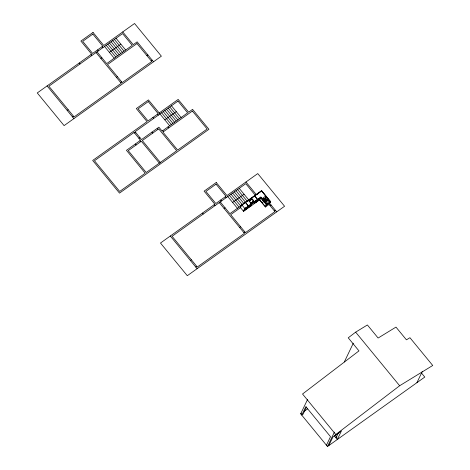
<?xml version="1.0" encoding="UTF-8"?>
<svg xmlns="http://www.w3.org/2000/svg" width="470" height="470" viewBox="0 0 470 470"><rect width="100%" height="100%" fill="white"/><g stroke="black" fill="none" stroke-linecap="round" stroke-linejoin="round"><path stroke-width="0.7" d="M263.647 199.074L263.823 198.645M265.133 197.776L265.256 198.317L265.803 198.27M265.192 198.117L265.75 197.694M265.356 199.433L265.333 199.803M265.433 199.468L265.415 199.774M265.82 198.134L265.767 197.817M265.574 201.095L265.632 201.436M266.085 199.656L265.991 199.991M266.337 201.489L266.214 200.949L265.673 200.996M266.96 200.226L267.142 199.903M267.747 200.285L267.101 200.343M267.829 200.191L267.595 200.555M270.462 201.424L269.034 204.403L274.932 211.594L245.452 232.638L230.7 214.667L240.528 207.652L241.956 204.673L261.608 190.644L270.673 201.689L266.66 204.75L260.727 197.541L259.511 199.909L259.293 199.644L265.503 206.824M261.584 190.867L270.397 202.088L270.544 201.783L261.584 190.867L241.809 204.979M245.516 202.535L248.36 206.001L245.516 202.535L255.445 195.45L245.787 183.682L172.091 236.292L197.306 267.007L244.471 233.337L219.255 202.623M240.528 207.652L243.372 211.118L243.854 211.083L247.061 208.792L248.119 206.23L259.029 198.446M243.442 210.965L244.8 208.48M243.854 211.083L244.071 210.63M244.147 210.478L247.537 207.446M243.965 210.495L244.036 210.349M244.271 209.861L244.329 209.738M260.85 197.024L244.758 208.568L245.07 208.715L243.548 211.095M249.135 201.031L250.857 203.122L253.8 201.013L252.084 198.922L249.035 201.242L251.985 199.139L253.7 201.231L250.751 203.334L253.7 201.231M249.194 201.037L250.892 203.005M247.772 206.959L248.119 206.23M244.711 210.061L247.044 208.392L247.261 208.651L248.366 206.342M252.108 198.922L253.741 201.007M254.734 195.896L257.531 199.45L254.734 195.896L261.479 191.079M247.261 208.651L254.464 203.51L255.574 201.201M254.358 203.381L255.721 200.808M261.608 190.644L261.567 191.079L261.714 190.773M254.664 203.369L256.232 202.247L257.396 200.003M256.215 201.841L256.432 202.106L257.536 199.797M259.493 199.503L265.427 206.976L269.034 204.403M259.681 199.198L260.509 197.465M260.539 198.035L259.704 199.768L256.432 202.106M266.66 204.75L260.803 197.471L266.449 204.321M261.067 197.283L244.976 208.833M263.793 199.95L264.939 201.095L263.923 199.856M263.5 200.984L262.524 203.199M266.249 204.462L266.666 204.391M266.508 204.197L265.339 206.63M265.427 206.976L266.754 204.209M421.555 373.11L424.792 377.058L327.508 446.5L300.683 413.823L307.58 399.43M306.516 406.991L303.068 414.193L301.758 415.128L305.835 406.62L330.516 436.683L326.438 445.196M344.328 361.941L353.311 343.194M327.508 446.5L334.405 432.112M328.818 445.566L332.901 437.053L341.414 430.972L337.337 439.485L334.205 435.672M338.441 432.747L335.997 437.852L336.978 437.153L335.192 434.973M416.931 382.668L422.26 371.547M264.487 199.139L263.764 199.204M265.644 198.305L265.838 197.976M265.844 198.258L265.838 197.829M265.679 199.204L265.386 199.691M265.679 200.061L266.085 199.568L265.38 199.409M266.067 199.92L266.137 199.462M265.626 201.007L265.679 201.507M265.691 201.054L265.744 201.571M266.983 200.126L267.342 199.832M267.806 200.396L267.448 200.69M264.275 199.292L264.475 198.834M264.434 199.227L263.846 199.28M266.026 199.803L265.632 199.897M265.597 201.066L265.903 200.86M267.195 199.967L267.072 200.402M355.655 332.149L348.235 337.818L358.968 350.89L302.533 394.007L335.797 434.527L399.653 385.741L432.735 365.478L409.934 337.701L406.438 339.845L395.975 327.102L378.121 338.036L367.393 324.964L355.655 332.149L399.653 385.741M100.874 58.421L101.855 57.722M109.392 52.34L120.855 44.157M67.21 110.438L68.191 109.733M116.431 77.374L117.418 76.669M146.893 55.63L147.88 54.925M72.574 116.971L73.555 116.272M120.725 82.603L121.707 81.898M151.187 60.853L152.168 60.154M159.171 112.982L178.171 99.423L188.635 112.165L192.565 109.357L208.927 129.291L119.503 193.123L92.678 160.446L147.051 121.636L136.323 108.564L148.444 99.91L169.635 125.725M134.637 133.086L135.619 132.387M138.932 138.315L139.913 137.616M164.805 119.844L176.268 111.66M224.084 208.504L225.065 207.805M232.597 202.429L244.065 194.245M245.563 202.447L241.956 205.014L245.017 208.739M258.67 193.141L256.426 194.745L245.963 182.002M244.717 208.662L246.515 207.376M260.803 197.471L244.729 209.262L247.937 206.97M247.649 207.576L244.435 209.867L247.831 206.841M244.429 210.055L247.479 207.57M249.106 206.923L250.134 206.189M251.679 205.084L250.651 205.819L250.863 206.083L251.92 203.516M258.271 200.379L256.021 201.983L256.232 202.247M243.372 211.118L247.249 208.051M248.125 207.722L251.691 205.173M254.664 203.052L258.23 200.508M244.124 210.695L247.173 208.204M266.707 204.662L270.438 201.994M190.421 260.521L191.402 259.822M239.641 227.457L240.622 226.757M270.103 205.713L271.09 205.014M195.784 267.06L196.766 266.355M243.936 232.685L244.917 231.986M274.398 210.942L275.379 210.237M300.683 413.823L301.558 413.201M304.266 411.268L307.674 408.835M265.233 197.676L265.891 197.864M263.793 198.704L264.387 198.798M264.228 199.274L264.105 198.64M265.967 199.862L265.503 199.915M265.673 198.246L265.268 198.129M267.583 200.608L267.16 200.543M265.603 198.346L265.286 198.252M265.65 199.262L265.967 199.351M267.312 199.891L267.642 200.103M265.885 201.001L266.202 201.131M266.038 201.659L265.638 201.495M267.53 199.938L267.136 200.602M265.997 199.292L266.137 199.621M263.893 199.221L263.752 198.922M270.526 201.994L270.315 201.73L266.707 204.303L260.809 197.112M153.508 61.787L137.146 41.853L133.216 44.662L122.752 31.919M269.745 203.375L276.718 211.876M262.078 198.804L266.102 203.71M260.686 197.553L266.314 204.415M116.025 38.276L125.684 50.037M171.438 105.779L181.097 117.541M239.236 188.358L248.894 200.126M114.386 39.445L124.045 51.206M169.805 106.948L179.458 118.71M237.597 189.528L247.255 201.295M112.747 40.614L122.406 52.376M168.166 108.118L177.825 119.879M235.958 190.697L245.616 202.464M111.114 41.783L120.767 53.545M166.527 109.287L176.185 121.049M234.324 191.866L243.977 203.633M109.475 42.952L119.133 54.714M164.888 110.456L174.546 122.218M232.685 193.035L242.344 204.803L229.895 213.686L220.236 201.924M244.617 209.132L244.564 209.25M107.836 44.121L117.494 55.883M163.255 111.625L172.907 123.387M231.046 194.204L240.705 205.972M106.197 45.29L115.855 57.052M161.615 112.794L171.274 124.556M229.407 195.373L239.066 207.141M104.563 46.459L114.216 58.221M227.774 196.542L237.426 208.31M102.119 46.648L102.924 47.629M157.532 114.151L158.337 115.132M167.996 126.894L168.8 127.875M225.33 196.73L226.135 197.711M97.531 49.92L98.336 50.901M152.95 117.424L153.755 118.405M220.741 200.008L221.546 200.99M162.755 130.637L163.56 131.618M97.026 51.835L106.684 63.603L132.235 45.361L122.576 33.599L48.88 86.21L74.096 116.924L121.26 83.255L96.044 52.54M157.244 128.351L158.049 129.332M90.98 54.596L91.785 55.578M214.191 204.685L214.996 205.666M152.004 132.094L152.809 133.075M79.189 63.015L79.994 63.996M202.4 213.098L203.204 214.079M160.299 162.45L142.328 140.554L158.701 128.862L176.679 150.758L146.217 172.502L128.239 150.612L141.341 141.258L159.318 163.149M139.884 140.742L140.689 141.723M135.295 144.02L136.1 145.001M47.088 85.928L73.913 118.605M170.299 236.016L197.124 268.693M267.054 200.525L266.989 200.167M266.232 201.072L266.361 201.389M263.735 199.268L263.67 198.904M248.319 206.089L248.418 206.406L248.319 206.089M255.521 200.949L255.627 201.266L255.521 200.949M257.49 199.544L257.589 199.862L257.49 199.544M93.025 32.407L80.905 41.06L91.638 54.132L37.265 92.942L64.09 125.619L161.375 56.177L134.543 23.5L103.758 45.478L93.025 32.407M92.849 34.093L82.697 41.337L92.619 53.427L102.771 46.183L92.849 34.093M136.97 43.54L107.489 64.584L122.241 82.556L151.722 61.511L136.97 43.54M148.262 101.59L138.11 108.84L148.038 120.931L158.19 113.681L148.262 101.59M134.103 132.434L94.47 160.728L119.686 191.443L145.23 173.207L126.454 150.329L140.536 140.277L134.103 132.434M177.995 101.103L135.084 131.735L141.523 139.572L158.883 127.182L162.103 131.107L187.647 112.865L177.995 101.103M192.383 111.038L162.908 132.082L177.66 150.059L207.141 129.015L192.383 111.038M216.235 182.495L204.115 191.143L214.849 204.215L160.476 243.031L187.301 275.708L284.579 206.26L257.754 173.583L226.969 195.561L216.235 182.495M216.059 184.175L205.907 191.425L215.83 203.516L225.982 196.266L216.059 184.175M265.286 196.348L262.401 198.405L266.155 202.981L269.04 200.919L265.286 196.348"/></g></svg>
